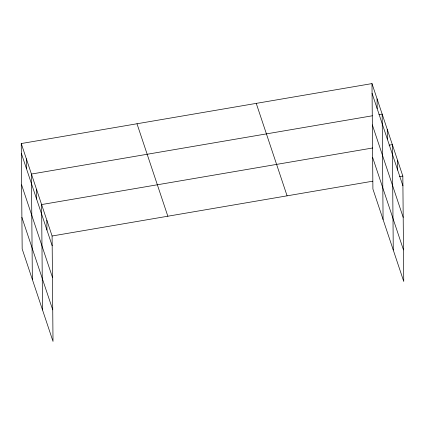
<?xml version="1.0" encoding="UTF-8"?>
<svg xmlns="http://www.w3.org/2000/svg" width="425" height="425" viewBox="0 0 425 425"><rect width="100%" height="100%" fill="white"/><g stroke="black" fill="none" stroke-linecap="round" stroke-linejoin="round"><path stroke-width="0.64" d="M21.25 143.544L52.094 236.002L53.013 341.408L22.169 248.944L21.25 143.544L371.987 83.592L402.831 176.056L403.75 281.456L372.906 188.998L371.987 83.592M372.358 115.781L31.429 174.053L32.348 279.459M378.898 114.665L382.165 114.107L383.084 219.512M372.725 147.969L41.607 204.563L42.527 309.968M389.077 145.175L392.344 144.617L393.263 250.022M52.094 236.002L372.752 181.193M399.558 176.614L402.831 176.056M372.072 93.335L402.916 185.799M372.348 124.907L403.192 217.366M372.635 157.431L403.474 249.889M256.243 103.376L287.087 195.835M136.993 123.76L167.838 216.219M21.335 153.282L52.179 245.746M21.611 184.854L52.45 277.312M21.893 217.377L52.737 309.836M397.587 160.337L397.672 170.08M387.255 129.359L387.34 139.102M377.076 98.85L377.161 108.593M46.851 220.283L46.936 230.026M36.518 189.311L36.603 199.054M26.339 158.796L26.424 168.539"/></g></svg>
